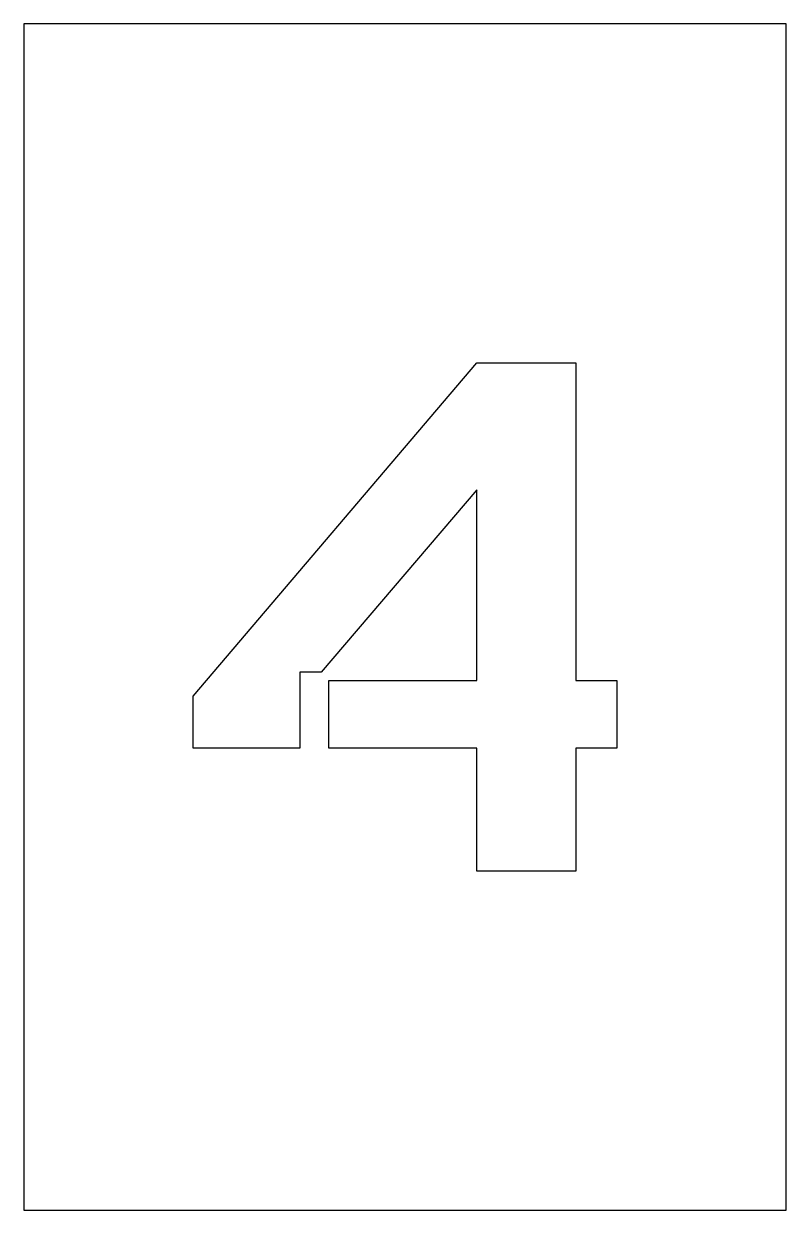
# Model space of a CAD drawing. Header units: inches. Extents: x 0 to 4.5, y 0 to 7.
import ezdxf

# ---------------------------------------------------------------- set-up
doc = ezdxf.new("R2010")
doc.units = ezdxf.units.IN
doc.header["$MEASUREMENT"] = 0
doc.layers.add('CUT', color=1, linetype='Continuous')

msp = doc.modelspace()

# ---------------------------------------------------------------- linework, layer by layer
at = {"layer": 'CUT'}
for points in [[(0, 0), (4.5, 0), (4.5, 7), (0, 7)], [(2.6748, 2), (2.6748, 2.726), (1.8007, 2.726), (1.8007, 3.125), (2.6748, 3.125), (2.6748, 4.25), (1.7548, 3.175), (1.6289, 3.175), (1.6289, 2.726), (1, 2.726), (1, 3.032), (2.6748, 5), (3.2573, 5), (3.2573, 3.125), (3.5, 3.125), (3.5, 2.726), (3.2573, 2.726), (3.2573, 2)]]:
    msp.add_lwpolyline(points, close=True, dxfattribs=at)

doc.saveas('drawing.dxf')
